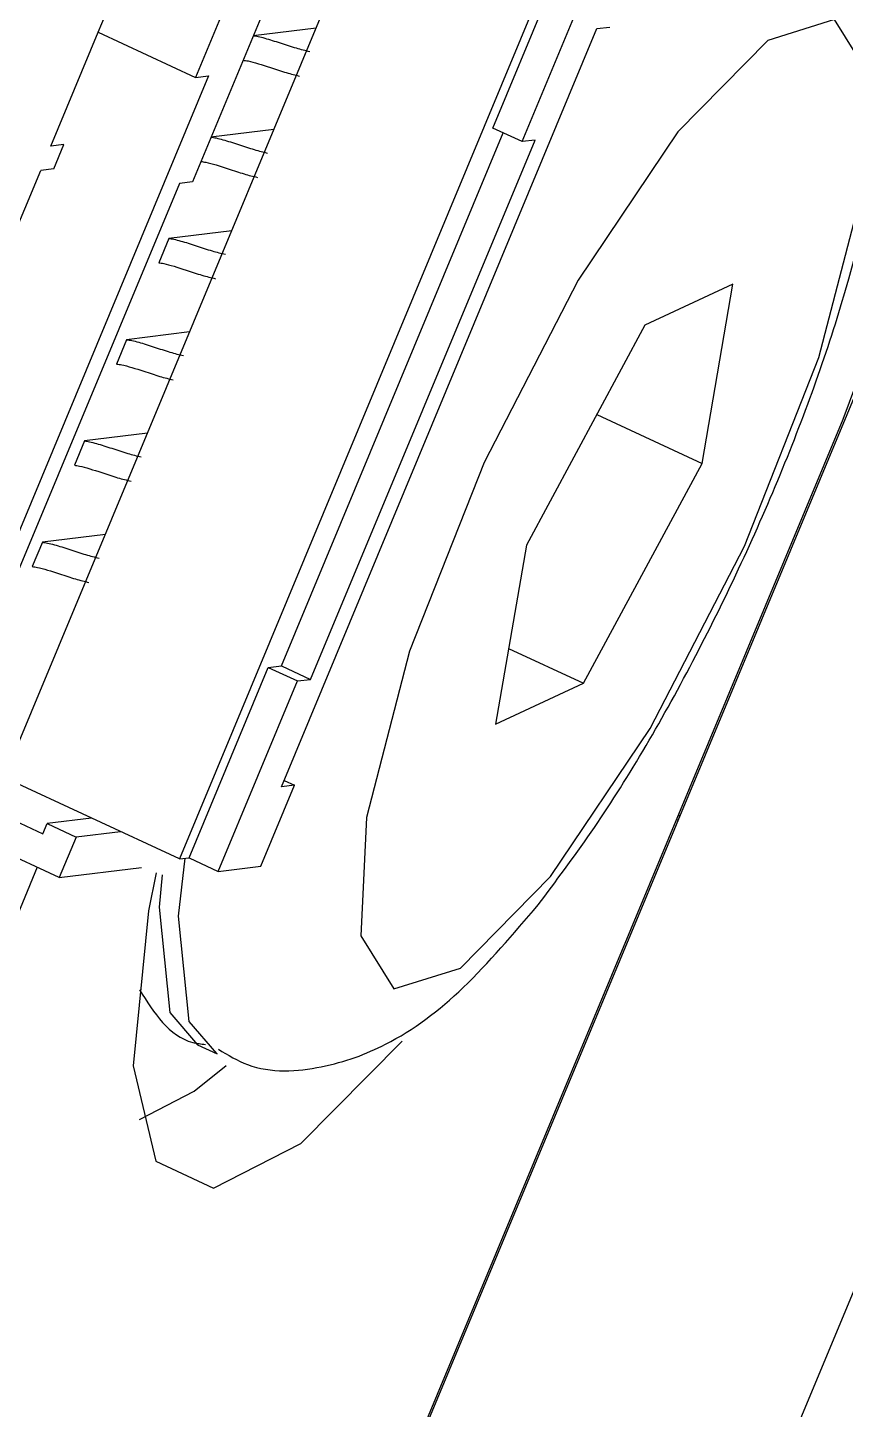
# Model space of a CAD drawing. Header units: millimetres. Extents: x -294 to 2792, y 5 to 1659.
# Drawn here: x 394.214 to 394.951, y 558.865 to 560.11 of the extents above; entities that cross this region are included whole.
import ezdxf

# ---------------------------------------------------------------- set-up
doc = ezdxf.new("R2010")
doc.units = ezdxf.units.MM
doc.layers.get('0').update_dxf_attribs({"lineweight": 18})

msp = doc.modelspace()

# ---------------------------------------------------------------- linework, layer by layer
at = {"color": 7, "linetype": 'Continuous', "lineweight": 25}
for p, q in [((395.3287, 560.6653), (394.2641, 558.1083)), ((394.5447, 557.9779), (395.6094, 560.5349)), ((394.1928, 559.4343), (394.538, 560.2633)), ((394.6959, 560.1901), (394.3507, 559.361)), ((394.6333, 560.0196), (394.7047, 560.1912)), ((394.2775, 560.1059), (394.3079, 560.1789)), ((394.6596, 560.0074), (394.731, 560.179)), ((394.4339, 560.1428), (394.3625, 559.9713)), ((394.3956, 560.1382), (394.3652, 560.0652)), ((394.2349, 560.0034), (394.2775, 560.1059)), ((394.2775, 560.1059), (394.3652, 560.0652)), ((394.474, 560.1096), (394.4172, 560.1027)), ((394.4427, 559.426), (394.7271, 560.1092)), ((394.7271, 560.1092), (394.7389, 560.1106)), ((394.377, 560.0666), (394.0926, 559.3835)), ((394.3652, 560.0652), (394.377, 560.0666)), ((394.436, 560.0184), (394.3792, 560.0115)), ((394.4427, 559.535), (394.6427, 560.0153)), ((394.6596, 560.0074), (394.6333, 560.0196)), ((394.2466, 560.0049), (394.2349, 560.0034)), ((394.2375, 559.983), (394.2466, 560.0049)), ((394.469, 559.5228), (394.6714, 560.0088)), ((394.6714, 560.0088), (394.6596, 560.0074)), ((394.1969, 559.9122), (394.2258, 559.9815)), ((394.2375, 559.983), (394.2258, 559.9815)), ((394.3507, 559.9698), (394.1483, 559.4838)), ((394.3625, 559.9713), (394.3507, 559.9698)), ((394.3412, 559.9202), (394.3321, 559.8983)), ((394.398, 559.9271), (394.3412, 559.9202)), ((394.8496, 559.8789), (394.7704, 559.8421)), ((394.822, 559.7175), (394.8496, 559.8789)), ((394.7704, 559.8421), (394.6635, 559.6438)), ((394.3032, 559.8289), (394.2941, 559.807)), ((394.36, 559.8359), (394.3032, 559.8289)), ((394.2653, 558.1146), (394.9492, 559.7572)), ((394.727, 559.7616), (394.822, 559.7175)), ((394.322, 559.7446), (394.2652, 559.7377)), ((394.2652, 559.7377), (394.2561, 559.7158)), ((394.7151, 559.5193), (394.822, 559.7175)), ((394.2272, 559.6464), (394.2181, 559.6245)), ((394.284, 559.6533), (394.2272, 559.6464)), ((394.6635, 559.6438), (394.6358, 559.4824)), ((394.6475, 559.5506), (394.7151, 559.5193)), ((394.3595, 559.362), (394.4309, 559.5336)), ((394.4309, 559.5336), (394.4427, 559.535)), ((394.4309, 559.5336), (394.4572, 559.5214)), ((394.4427, 559.535), (394.469, 559.5228)), ((394.3858, 559.3498), (394.4572, 559.5214)), ((394.4572, 559.5214), (394.469, 559.5228)), ((394.6358, 559.4824), (394.7151, 559.5193)), ((394.3507, 559.361), (394.1928, 559.4343)), ((394.4451, 559.4318), (394.4545, 559.4275)), ((394.1356, 559.4265), (394.2276, 559.3838)), ((394.4241, 559.3545), (394.4545, 559.4275)), ((394.4545, 559.4275), (394.4427, 559.426)), ((394.2425, 559.3442), (394.1242, 559.3991)), ((394.2276, 559.3838), (394.2314, 559.3929)), ((394.2714, 559.3978), (394.2314, 559.3929)), ((394.2314, 559.3929), (394.2577, 559.3807)), ((394.7991, 559.3967), (394.8001, 559.3956)), ((394.8008, 559.4006), (394.8017, 559.3994)), ((394.2577, 559.3807), (394.2425, 559.3442)), ((394.2977, 559.3856), (394.2577, 559.3807)), ((394.3507, 559.361), (394.3595, 559.362)), ((394.3595, 559.362), (394.3858, 559.3498)), ((394.2225, 559.3535), (394.1518, 559.1836)), ((394.2425, 559.3442), (394.3165, 559.3532)), ((394.3858, 559.3498), (394.4241, 559.3545)), ((394.3672, 559.1935), (394.3847, 559.1854))]:
    msp.add_line(p, q, dxfattribs=at)
for points in [[(394.9492, 559.7572), (395.0444, 560.0128), (395.1079, 560.2449), (395.1348, 560.4345), (395.1228, 560.5664), (395.073, 560.6298), (394.9892, 560.6196), (394.8784, 560.5366), (394.7495, 560.3876), (394.6744, 560.2814)], [(394.6852, 559.3452), (394.7751, 559.4787), (394.86, 559.6429), (394.9271, 559.8129), (394.9661, 559.9628), (394.9711, 560.0697), (394.9413, 560.1174), (394.8813, 560.0986), (394.8002, 560.0162), (394.7103, 559.8827), (394.6254, 559.7184), (394.5583, 559.5484), (394.5193, 559.3985), (394.5143, 559.2916), (394.5441, 559.2439), (394.6041, 559.2627), (394.6852, 559.3452)], [(394.3844, 559.1856), (394.3597, 559.2144), (394.35, 559.3094), (394.3558, 559.3616)], [(394.3298, 559.3485), (394.3229, 559.3144), (394.3092, 559.1747), (394.3294, 559.0886), (394.3815, 559.0644), (394.4603, 559.1045), (394.5515, 559.1969)], [(394.3351, 559.3466), (394.3325, 559.3176), (394.3422, 559.2226), (394.3672, 559.1935)], [(394.3147, 559.1261), (394.3642, 559.1519), (394.393, 559.1749)]]:
    msp.add_lwpolyline(points, dxfattribs=at)
for points, knots in [([(394.6741, 559.3196), (394.69, 559.3408), (394.7373, 559.4035), (394.8147, 559.5351), (394.8956, 559.7076), (394.9563, 559.878), (394.9899, 560.0336), (394.9915, 560.1412), (394.9538, 560.2344), (394.908, 560.2605), (394.8903, 560.2707)], [0, 0, 0, 0, 0.083011, 0.245446, 0.404143, 0.562888, 0.724855, 0.901015, 1.004362, 1.069662, 1.069662, 1.069662, 1.069662]), ([(394.4683, 560.0884), (394.4644, 560.0893), (394.4567, 560.0911), (394.4418, 560.0961), (394.4299, 560.0999), (394.4216, 560.1021), (394.4186, 560.1025), (394.4172, 560.1027)], [0, 0, 0, 0, 0.01322154, 0.02653304, 0.03971551, 0.04656945, 0.05311624, 0.05311624, 0.05311624, 0.05311624]), ([(394.4081, 560.0808), (394.4095, 560.0806), (394.4155, 560.0798), (394.4303, 560.075), (394.4475, 560.0692), (394.4553, 560.0674), (394.4591, 560.0665)], [0, 0, 0, 0, 0.0065014, 0.02653955, 0.03988607, 0.0531424, 0.0531424, 0.0531424, 0.0531424]), ([(394.3792, 560.0115), (394.3807, 560.0113), (394.3836, 560.0108), (394.3919, 560.0087), (394.4038, 560.0049), (394.4187, 559.9999), (394.4264, 559.998), (394.4303, 559.9971)], [0, 0, 0, 0, 0.00654679, 0.01340073, 0.0265832, 0.0398947, 0.05311624, 0.05311624, 0.05311624, 0.05311624]), ([(394.3701, 559.9896), (394.3715, 559.9893), (394.3775, 559.9885), (394.3923, 559.9838), (394.4095, 559.978), (394.4173, 559.9761), (394.4211, 559.9752)], [0, 0, 0, 0, 0.0065014, 0.02653955, 0.03988607, 0.0531424, 0.0531424, 0.0531424, 0.0531424]), ([(394.3412, 559.9202), (394.3427, 559.92), (394.3456, 559.9196), (394.3539, 559.9174), (394.3658, 559.9136), (394.3807, 559.9086), (394.3884, 559.9068), (394.3923, 559.9059)], [0, 0, 0, 0, 0.00654679, 0.01340073, 0.0265832, 0.0398947, 0.05311624, 0.05311624, 0.05311624, 0.05311624]), ([(394.3321, 559.8983), (394.3335, 559.8981), (394.3395, 559.8972), (394.3543, 559.8925), (394.3715, 559.8867), (394.3793, 559.8849), (394.3832, 559.8839)], [0, 0, 0, 0, 0.0065014, 0.02653955, 0.03988607, 0.0531424, 0.0531424, 0.0531424, 0.0531424]), ([(394.3032, 559.8289), (394.3047, 559.8287), (394.3076, 559.8283), (394.3159, 559.8262), (394.3278, 559.8224), (394.3427, 559.8174), (394.3504, 559.8155), (394.3543, 559.8146)], [0, 0, 0, 0, 0.00654679, 0.01340073, 0.0265832, 0.0398947, 0.05311624, 0.05311624, 0.05311624, 0.05311624]), ([(394.2941, 559.807), (394.2956, 559.8068), (394.3015, 559.806), (394.3163, 559.8013), (394.3335, 559.7955), (394.3413, 559.7936), (394.3452, 559.7927)], [0, 0, 0, 0, 0.0065014, 0.02653955, 0.03988607, 0.0531424, 0.0531424, 0.0531424, 0.0531424]), ([(394.2652, 559.7377), (394.2667, 559.7375), (394.2696, 559.7371), (394.2779, 559.7349), (394.2898, 559.7311), (394.3047, 559.7261), (394.3124, 559.7243), (394.3163, 559.7233)], [0, 0, 0, 0, 0.00654679, 0.01340073, 0.0265832, 0.0398947, 0.05311624, 0.05311624, 0.05311624, 0.05311624]), ([(394.2561, 559.7158), (394.2576, 559.7156), (394.2635, 559.7147), (394.2783, 559.71), (394.2955, 559.7042), (394.3033, 559.7024), (394.3072, 559.7014)], [0, 0, 0, 0, 0.0065014, 0.02653955, 0.03988607, 0.0531424, 0.0531424, 0.0531424, 0.0531424]), ([(394.2272, 559.6464), (394.2287, 559.6462), (394.2316, 559.6458), (394.2399, 559.6437), (394.2518, 559.6399), (394.2667, 559.6349), (394.2744, 559.633), (394.2783, 559.6321)], [0, 0, 0, 0, 0.00654679, 0.01340073, 0.0265832, 0.0398947, 0.05311624, 0.05311624, 0.05311624, 0.05311624]), ([(394.2181, 559.6245), (394.2196, 559.6243), (394.2255, 559.6235), (394.2403, 559.6187), (394.2575, 559.613), (394.2653, 559.6111), (394.2692, 559.6102)], [0, 0, 0, 0, 0.0065014, 0.02653955, 0.03988607, 0.0531424, 0.0531424, 0.0531424, 0.0531424]), ([(394.3859, 559.1895), (394.3945, 559.1843), (394.423, 559.1671), (394.4816, 559.1711), (394.5468, 559.1955), (394.6078, 559.2417), (394.6517, 559.2934), (394.6741, 559.3196)], [0, 0, 0, 0, 0.0273889, 0.0913347, 0.1562405, 0.2518506, 0.350385, 0.350385, 0.350385, 0.350385]), ([(394.3148, 559.2432), (394.328, 559.2222), (394.3435, 559.1976), (394.3704, 559.1943), (394.3743, 559.1938)], [0, 0, 0, 0, 0.07240079, 0.08493096, 0.08493096, 0.08493096, 0.08493096])]:
    msp.add_open_spline(points, degree=3, knots=knots, dxfattribs=at)

doc.saveas('drawing.dxf')
